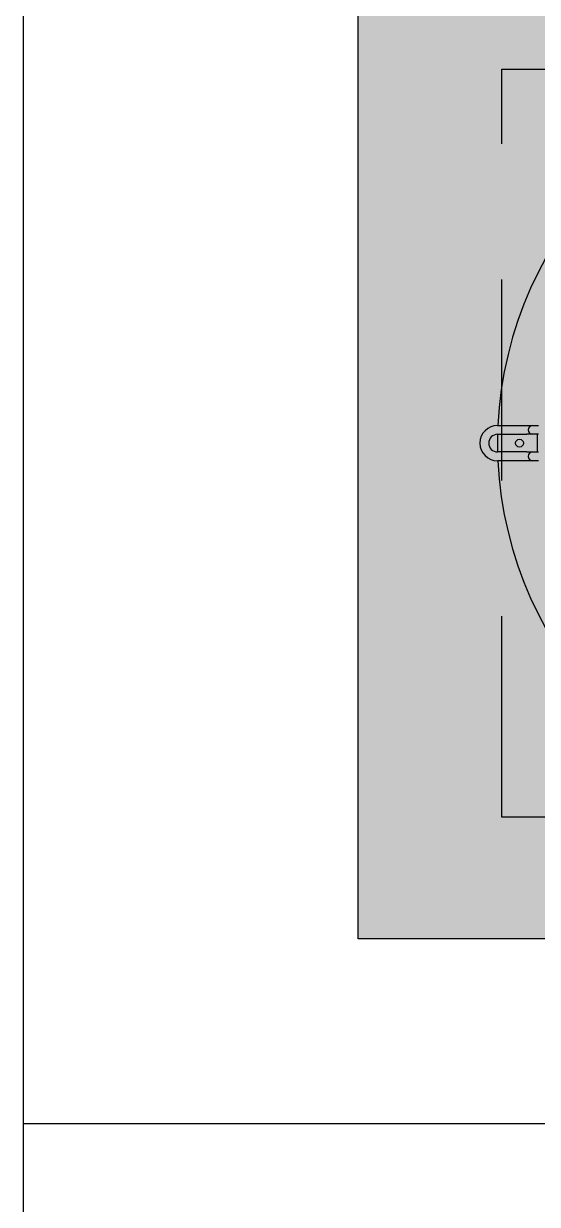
# Model space of a CAD drawing. Header units: metres. Extents: x 0 to 132, y -109 to 310.
# Drawn here: x 122.634 to 123.014, y 198.296 to 199.168 of the extents above; entities that cross this region are included whole.
import ezdxf

# ---------------------------------------------------------------- set-up
doc = ezdxf.new("R2010")
doc.units = ezdxf.units.M
doc.header["$LTSCALE"] = 0.036
doc.linetypes.add('HIDDEN', pattern=[9.525, 6.35, -3.175])
for name, color, linetype in [('elec psiktis', 170, 'Continuous'), ('elec psiktis exartimata', 170, 'Continuous'), ('fan klimatismos hatch', 21, 'Continuous'), ('mihanologika text', 20, 'Continuous')]:
    doc.layers.add(name, color=color, linetype=linetype)

# ---------------------------------------------------------------- blocks, each defined once
blk = doc.blocks.new('elec psiktis')
at = {"layer": 'fan klimatismos hatch'}
blk.add_hatch(color=256, dxfattribs=at).paths.add_polyline_path([(-0.0064, 2.2384), (-1.1829, 2.2384), (-1.1829, -0.0146), (-0.0064, -0.0146)])
at = {"layer": 'elec psiktis'}
for p, q in [((-4.7844, 2.2384), (-0.0064, 2.2384)), ((-0.0064, 2.2384), (-0.0064, -0.0146)), ((-0.0064, 2.2384), (-0.0064, -0.0146))]:
    blk.add_line(p, q, dxfattribs=at)
at = {"layer": 'elec psiktis exartimata', "linetype": 'HIDDEN'}
for p, q in [((-1.0197, 2.1002), (-0.1697, 2.1002)), ((-0.1697, 2.1002), (-0.1697, 1.2502)), ((-0.1697, 1.2502), (-1.0197, 1.2502))]:
    blk.add_line(p, q, dxfattribs=at)
at = {"layer": 'elec psiktis exartimata'}
for p, q in [((-0.2112, 1.6952), (-0.2047, 1.6952)), ((-0.2047, 1.6952), (-0.1982, 1.6952)), ((-0.1982, 1.6952), (-0.1647, 1.6952)), ((-0.2047, 1.6852), (-0.2112, 1.6852)), ((-0.1982, 1.6852), (-0.2047, 1.6852)), ((-0.1982, 1.6852), (-0.1647, 1.6852)), ((-0.2112, 1.6652), (-0.2047, 1.6652)), ((-0.2047, 1.6652), (-0.1982, 1.6652)), ((-0.1647, 1.6652), (-0.1982, 1.6652)), ((-0.2047, 1.6552), (-0.2112, 1.6552)), ((-0.1982, 1.6552), (-0.2047, 1.6552)), ((-0.1647, 1.6552), (-0.1982, 1.6552))]:
    blk.add_line(p, q, dxfattribs=at)
blk.add_circle((-0.1897, 1.6752), 0.0045, dxfattribs=at)
for centre, radius, start, end in [((-0.5947, 1.6752), 0.43, 2.6659, 87.3341), ((-0.2047, 1.6902), 0.005, 270, 90), ((-0.1647, 1.6752), 0.02, 270, 90), ((-0.5947, 1.6752), 0.385, 358.5116, 1.4884), ((-0.5947, 1.6752), 0.43, 358.6674, 1.3326), ((-0.1647, 1.6752), 0.01, 270, 90), ((-0.2047, 1.6602), 0.005, 270, 90), ((-0.5947, 1.6752), 0.43, 272.6659, 357.3341)]:
    blk.add_arc(centre, radius, start, end, dxfattribs=at)

msp = doc.modelspace()

# ---------------------------------------------------------------- linework, layer by layer
at = {"layer": 'mihanologika text'}
msp.add_line((122.63441, 198.35528), (131.04522, 198.35528), dxfattribs=at)
msp.add_lwpolyline([(122.63441, 202.51621), (131.04383, 202.51621), (131.04383, 191.20983), (122.63441, 191.20983)], close=True, dxfattribs=at)

# ---------------------------------------------------------------- block references
at = {"layer": 'elec psiktis', "linetype": 'Continuous', "xscale": 0.6500000000014552, "yscale": 0.6500000000014552, "zscale": 0.65, "rotation": 180}
msp.add_blockref('elec psiktis', (122.87746, 199.94665), dxfattribs=at)

doc.saveas('drawing.dxf')
